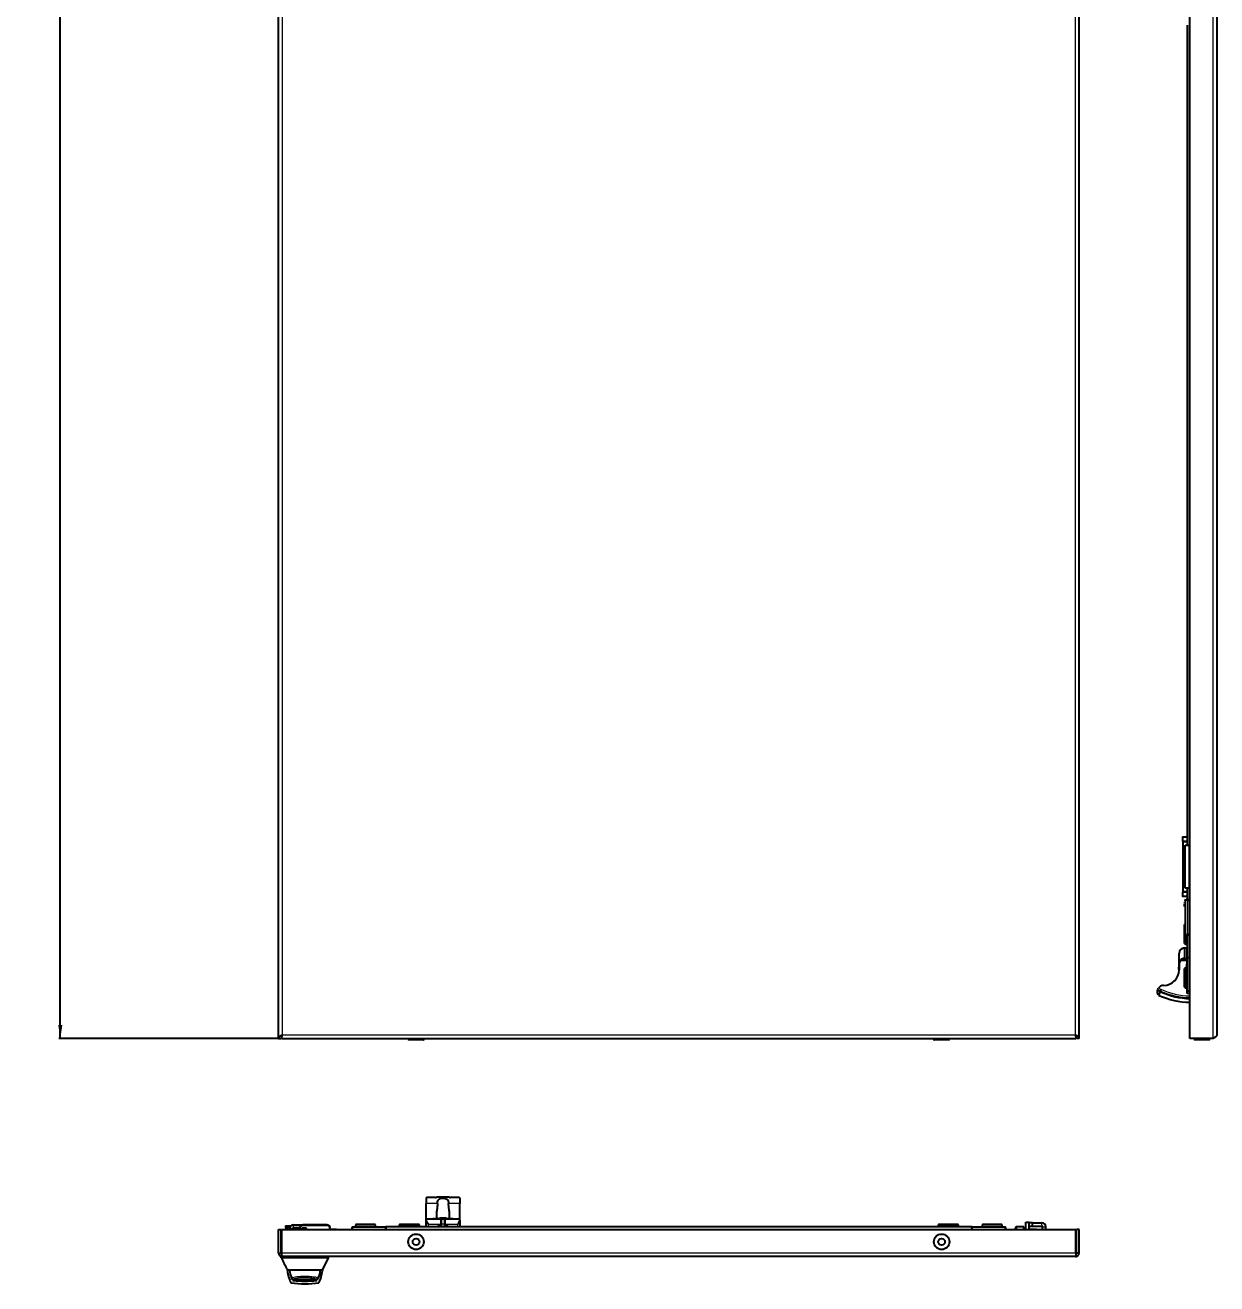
# Model space of a CAD drawing. Header units: millimetres. Extents: x -367 to 1520, y -1456 to 1043.
# Drawn here: x -367 to 517, y -1456 to -522 of the extents above; entities that cross this region are included whole.
import ezdxf

# ---------------------------------------------------------------- set-up
doc = ezdxf.new("R2010")
doc.units = ezdxf.units.MM
doc.layers.add('FORMAT', color=7, linetype='Continuous')
doc.styles.add('SLDTEXTSTYLE0', font='TXT', dxfattribs={"width": 0.75})
doc.dimstyles.new('SLDDIMSTYLE0', dxfattribs={"dimtxt": 20, "dimasz": 10, "dimexe": 0, "dimexo": 0.0625, "dimgap": 5, "dimtad": 2, "dimdec": 1, "dimrnd": 1e-09, "dimzin": 12, "dimdsep": 46, "dimtxsty": 'SLDTEXTSTYLE0', "dimsah": 1, "dimcen": 0.09, "dimadec": 0, "dimazin": 3, "dimtfac": 1, "dimtofl": 0, "dimtmove": 0, "dimatfit": 3, "dimfxl": 0, "dimfrac": 2, "dimtolj": 1, "dimtzin": 12, "dimarcsym": 0})

# ---------------------------------------------------------------- blocks, each defined once
blk = doc.blocks.new('_D_1')
at = {"layer": 'FORMAT'}
for p, q in [((-178.99, 880.88), (-341.98, 880.88)), ((-340.98, -1274.12), (-340.98, 880.88)), ((-178.99, -1274.12), (-341.98, -1274.12))]:
    blk.add_line(p, q, dxfattribs=at)
for points in [[(-340.98, 880.88), (-342.52, 870.88), (-339.44, 870.88)], [(-340.98, -1274.12), (-339.44, -1264.12), (-342.52, -1264.12)]]:
    blk.add_solid(points, dxfattribs=at)
at = {"layer": 'FORMAT', "insert": (-366.76, -187.04), "char_height": 20, "attachment_point": 1, "rotation": 90, "style": 'SLDTEXTSTYLE0'}
blk.add_mtext('2155', dxfattribs=at)

msp = doc.modelspace()

# ---------------------------------------------------------------- linework, layer by layer
at = {"color": 7, "linetype": 'Continuous', "lineweight": 25}
for p, q in [((-178.98, -1274.12), (-178.98, 880.88)), ((415.02, -1274.12), (415.02, 880.88)), ((497.27, -1274.12), (497.27, 880.88)), ((517.27, -274.12), (517.27, -1271.52)), ((495.27, -522.12), (495.27, -1130.62)), ((491.72, -1125.12), (491.72, -1127.12)), ((495.27, -1124.62), (492.22, -1124.62)), ((492.22, -1127.62), (495.27, -1127.62)), ((492.22, -1127.62), (492.22, -1127.92)), ((492.22, -1165.32), (492.22, -1127.92)), ((492.22, -1127.92), (495.22, -1127.92)), ((494.72, -1127.62), (494.72, -1127.92)), ((495.22, -1127.92), (495.27, -1127.92)), ((493.77, -1162.62), (493.77, -1130.62)), ((493.77, -1130.62), (496.77, -1130.62)), ((497.27, -1130.62), (496.77, -1130.62)), ((491.72, -1166.12), (491.72, -1168.12)), ((495.22, -1165.32), (492.22, -1165.32)), ((492.22, -1165.32), (492.22, -1165.62)), ((495.27, -1165.62), (492.22, -1165.62)), ((496.77, -1162.62), (493.77, -1162.62)), ((494.72, -1165.32), (494.72, -1165.62)), ((495.27, -1165.32), (495.22, -1165.32)), ((495.27, -1162.62), (495.27, -1171.12)), ((496.77, -1162.62), (497.27, -1162.62)), ((492.22, -1168.62), (495.27, -1168.62)), ((493.67, -1171.62), (493.67, -1196.62)), ((497.27, -1171.12), (495.67, -1171.12)), ((493.77, -1189.12), (493.27, -1189.62)), ((493.27, -1196.62), (493.27, -1189.62)), ((493.27, -1203.62), (493.27, -1196.62)), ((493.27, -1203.62), (493.77, -1204.12)), ((493.77, -1196.62), (493.77, -1204.12)), ((493.77, -1204.12), (495.27, -1204.12)), ((495.27, -1197.12), (495.27, -1214.12)), ((495.67, -1197.12), (497.16, -1197.12)), ((489.27, -1216.91), (489.27, -1210.97)), ((489.27, -1216.91), (489.27, -1210.97)), ((493.27, -1206.97), (493.3, -1206.97)), ((493.27, -1206.97), (493.27, -1206.97)), ((493.3, -1206.97), (494.26, -1206.97)), ((494.26, -1206.97), (495.27, -1206.97)), ((495.27, -1214.12), (495.57, -1214.12)), ((495.57, -1214.12), (496.22, -1214.12)), ((496.22, -1214.12), (497.27, -1214.12)), ((489.16, -1221.12), (489.17, -1221.12)), ((489.17, -1219.3), (489.27, -1219.3)), ((489.17, -1219.43), (489.27, -1219.43)), ((489.17, -1219.43), (489.17, -1220.99)), ((489.17, -1220.99), (489.27, -1220.99)), ((489.17, -1221.12), (489.27, -1221.12)), ((489.17, -1221.19), (489.27, -1221.19)), ((489.17, -1221.32), (489.27, -1221.32)), ((489.17, -1222.32), (489.17, -1221.32)), ((489.17, -1222.32), (489.27, -1222.32)), ((489.17, -1222.82), (489.17, -1222.32)), ((489.17, -1222.82), (489.27, -1222.82)), ((489.27, -1218.97), (489.27, -1216.91)), ((489.27, -1218.97), (489.27, -1223.22)), ((493.27, -1214.97), (495.27, -1214.97)), ((493.77, -1221.62), (493.27, -1222.12)), ((493.27, -1229.12), (493.27, -1222.12)), ((495.07, -1221.62), (493.77, -1221.62)), ((493.77, -1221.62), (493.77, -1229.12)), ((495.07, -1221.73), (495.07, -1218.77)), ((495.07, -1218.77), (495.27, -1218.77)), ((495.07, -1221.73), (495.27, -1221.73)), ((495.07, -1223.72), (495.07, -1221.73)), ((495.27, -1238.82), (495.27, -1214.42)), ((493.27, -1236.12), (493.27, -1229.12)), ((493.77, -1229.12), (493.77, -1236.62)), ((495.05, -1225.16), (495.27, -1225.16)), ((495.07, -1228.32), (495.05, -1228.32)), ((495.07, -1223.72), (495.27, -1223.72)), ((495.07, -1225.07), (495.07, -1223.72)), ((495.07, -1225.07), (495.27, -1225.07)), ((495.07, -1226.73), (495.07, -1225.33)), ((495.07, -1227.78), (495.07, -1226.73)), ((495.07, -1226.73), (495.27, -1226.73)), ((495.07, -1227.78), (495.27, -1227.78)), ((495.07, -1229.65), (495.07, -1227.78)), ((495.07, -1229.65), (495.27, -1229.65)), ((495.07, -1230.45), (495.07, -1229.65)), ((495.07, -1230.45), (495.27, -1230.45)), ((475.54, -1239.15), (473.38, -1238.26)), ((493.27, -1236.12), (493.77, -1236.62)), ((493.77, -1236.62), (495.27, -1236.62)), ((495.07, -1234.26), (495.27, -1234.26)), ((495.27, -1240.77), (495.27, -1238.82)), ((497.27, -1240.77), (495.27, -1240.77)), ((497.27, -1239.12), (495.57, -1239.12)), ((-178.98, -1274.12), (-176.98, -1274.12)), ((-176.68, -1274.12), (-176.68, -1272.12)), ((-176.68, -1274.12), (412.72, -1274.12)), ((-82.73, -1274.12), (-82.73, -1274.87)), ((-73.97, -1275.12), (-82.48, -1275.12)), ((-71.48, -1275.12), (-73.97, -1275.12)), ((-71.23, -1274.87), (-71.23, -1274.12)), ((307.27, -1274.12), (307.27, -1274.87)), ((318.52, -1275.12), (307.52, -1275.12)), ((318.77, -1274.87), (318.77, -1274.12)), ((412.72, -1272.12), (412.72, -1274.12)), ((415.02, -1274.12), (413.02, -1274.12)), ((514.67, -1274.12), (497.27, -1274.12)), ((500.52, -1274.12), (500.52, -1274.87)), ((511.77, -1275.12), (500.77, -1275.12)), ((512.02, -1274.87), (512.02, -1274.12)), ((-69.48, -1392.67), (-69.48, -1396.5)), ((-69.48, -1408), (-69.48, -1396.5)), ((-62.46, -1392.11), (-67.98, -1392.11)), ((-61.57, -1392.06), (-62.09, -1392.06)), ((-52.38, -1392), (-61.57, -1392)), ((-51.86, -1392.06), (-52.38, -1392.05)), ((-45.98, -1392.11), (-51.49, -1392.11)), ((-44.48, -1392.67), (-44.48, -1396.5)), ((-44.48, -1408), (-44.48, -1396.5)), ((-69.48, -1408.88), (-69.48, -1408)), ((-69.48, -1408), (-55.98, -1408)), ((-69.48, -1414), (-69.48, -1408.88)), ((-64.6, -1407.9), (-64.6, -1408)), ((-64.45, -1407.9), (-64.45, -1408)), ((-64.34, -1407.9), (-64.34, -1408)), ((-63.53, -1407.9), (-64.34, -1407.9)), ((-63.53, -1407.9), (-63.53, -1408)), ((-63.37, -1407.9), (-63.37, -1408)), ((-63.26, -1407.9), (-63.26, -1408)), ((-62.92, -1407.9), (-62.92, -1408)), ((-62.74, -1407.9), (-62.74, -1408)), ((-62.2, -1407.9), (-62.2, -1408)), ((-61.83, -1403.79), (-61.83, -1406.37)), ((-61.72, -1407.9), (-61.72, -1408)), ((-61.55, -1407.9), (-61.55, -1408)), ((-61.1, -1407.9), (-61.1, -1408)), ((-60.96, -1407.9), (-60.96, -1408)), ((-60.84, -1407.9), (-60.84, -1408)), ((-60.52, -1407.9), (-60.52, -1408)), ((-59.25, -1407.9), (-60.36, -1407.9)), ((-59.25, -1407.9), (-59.25, -1408)), ((-59.11, -1407.9), (-59.11, -1408)), ((-58.92, -1407.9), (-58.92, -1408)), ((-58.91, -1407.9), (-58.91, -1408)), ((-58.31, -1407.9), (-58.91, -1407.9)), ((-58.31, -1407.9), (-58.31, -1408)), ((-58.05, -1407.68), (-58.07, -1407.45)), ((-58, -1407.68), (-58.03, -1407.38)), ((-58.02, -1407.53), (-58.01, -1407.45)), ((-57.42, -1407.9), (-57.99, -1407.9)), ((-57.98, -1408), (-55.98, -1408)), ((-57.98, -1412), (-57.98, -1408)), ((-57.42, -1407.9), (-57.42, -1408)), ((-57.41, -1407.9), (-57.41, -1408)), ((-57.4, -1407.9), (-57.23, -1407.9)), ((-57.23, -1407.9), (-57.23, -1408)), ((-57.23, -1407.9), (-57.23, -1407.9)), ((-57.21, -1407.9), (-57.21, -1408)), ((-57.2, -1407.41), (-57.2, -1407.38)), ((-57.05, -1407.9), (-57.05, -1408)), ((-56.26, -1407.9), (-57.05, -1407.9)), ((-56.26, -1407.9), (-56.26, -1408)), ((-56.11, -1407.9), (-56.11, -1408)), ((-56, -1407.94), (-55.71, -1407.93)), ((-55.99, -1407.9), (-55.99, -1408)), ((-55.98, -1408), (-55.98, -1412)), ((-55.92, -1407.45), (-55.92, -1407.38)), ((-55.56, -1407.57), (-55.55, -1407.45)), ((-55.56, -1407.9), (-55.56, -1408)), ((-55.48, -1408), (-44.48, -1408)), ((-55.44, -1407.9), (-55.44, -1408)), ((-55.07, -1407.9), (-55.07, -1408)), ((-54.82, -1407.9), (-54.82, -1408)), ((-54.7, -1407.9), (-54.7, -1408)), ((-54.55, -1407.9), (-54.55, -1408)), ((-54.43, -1407.9), (-54.43, -1408)), ((-54, -1407.9), (-54, -1408)), ((-53.98, -1407.9), (-54, -1407.9)), ((-53.97, -1407.9), (-53.97, -1408)), ((-53.94, -1407.9), (-53.94, -1408)), ((-53.77, -1407.9), (-53.77, -1408)), ((-53.42, -1407.9), (-53.42, -1408)), ((-52.93, -1407.9), (-52.93, -1408)), ((-52.73, -1407.9), (-52.73, -1408)), ((-52.39, -1407.9), (-52.39, -1408)), ((-52.24, -1407.9), (-52.24, -1408)), ((-51.17, -1407.9), (-52.24, -1407.9)), ((-52.13, -1406.37), (-52.13, -1403.79)), ((-51.17, -1407.9), (-51.17, -1408)), ((-50.86, -1407.9), (-50.86, -1408)), ((-50.7, -1407.9), (-50.7, -1408)), ((-50.32, -1407.9), (-50.32, -1408)), ((-49.57, -1407.9), (-50.32, -1407.9)), ((-49.57, -1407.9), (-49.57, -1408)), ((-44.48, -1408.88), (-44.48, -1408)), ((-44.48, -1408.88), (-44.48, -1414)), ((375.47, -1410.95), (375.47, -1410.45)), ((375.47, -1410.45), (377.97, -1410.45)), ((377.97, -1410.45), (377.97, -1410.95)), ((-178.98, -1416), (-176.98, -1416)), ((-178.98, -1433.4), (-178.98, -1416)), ((-176.98, -1433.4), (-176.98, -1416)), ((-176.68, -1433.4), (-176.68, -1416)), ((-176.68, -1416), (412.72, -1416)), ((-173.98, -1413.1), (-173.98, -1414)), ((-173.98, -1413.1), (-171.98, -1413.1)), ((-171.98, -1414.4), (-173.58, -1414.4)), ((-173.38, -1416), (-173.48, -1414.4)), ((-171.98, -1413.1), (-169.78, -1413.1)), ((-170.77, -1414.4), (-171.98, -1414.4)), ((-170.98, -1416), (-170.98, -1415.5)), ((-168.98, -1416), (-168.98, -1415.5)), ((-167.98, -1412.5), (-161.48, -1412.5)), ((-167.98, -1414.5), (-162.98, -1414.5)), ((-162.98, -1414.4), (-162.98, -1416)), ((-158.38, -1414.95), (-161.58, -1414.95)), ((-161.58, -1414.95), (-161.58, -1416)), ((-161.58, -1415.7), (-158.38, -1415.7)), ((-142.98, -1412.4), (-160.98, -1412.4)), ((-158.38, -1416), (-158.38, -1414.95)), ((-140.98, -1416), (-140.98, -1414.4)), ((-136.58, -1415.8), (-140.98, -1415.8)), ((-124.48, -1416), (-124.48, -1414.3)), ((-124.18, -1414), (-99.78, -1414)), ((-121.48, -1412), (-121.98, -1412.5)), ((-121.98, -1412.5), (-121.98, -1414)), ((-106.98, -1412.5), (-121.98, -1412.5)), ((-121.48, -1412), (-107.48, -1412)), ((-119.62, -1413.8), (-119.62, -1414)), ((-115.81, -1413.8), (-115.81, -1414)), ((-115.81, -1413.8), (-115.01, -1413.8)), ((-115.01, -1413.8), (-115.01, -1414)), ((-115.01, -1413.8), (-113.13, -1413.8)), ((-113.68, -1413.8), (-113.68, -1413.78)), ((-113.13, -1413.8), (-113.13, -1414)), ((-113.13, -1413.8), (-112.09, -1413.8)), ((-112.09, -1413.8), (-112.09, -1414)), ((-112.09, -1413.8), (-110.68, -1413.8)), ((-110.52, -1413.78), (-110.52, -1414)), ((-110.43, -1413.8), (-110.43, -1414)), ((-110.43, -1413.8), (-109.07, -1413.8)), ((-109.07, -1413.8), (-109.07, -1414)), ((-109.07, -1413.8), (-107.08, -1413.8)), ((-106.98, -1412.5), (-107.48, -1412)), ((-107.08, -1413.8), (-107.08, -1414)), ((-107.08, -1413.8), (-104.12, -1413.8)), ((-106.98, -1413.8), (-106.98, -1412.5)), ((-104.12, -1413.8), (-104.12, -1414)), ((335.52, -1414), (-99.48, -1414)), ((-99.48, -1414), (-99.48, -1414.3)), ((-99.48, -1414.3), (-99.48, -1414.95)), ((-99.48, -1414.95), (-99.48, -1416)), ((-88.98, -1412), (-89.48, -1412.5)), ((-89.48, -1412.5), (-89.48, -1414)), ((-74.48, -1412.5), (-89.48, -1412.5)), ((-88.98, -1412), (-74.98, -1412)), ((-74.48, -1412.5), (-74.98, -1412)), ((-74.48, -1414), (-74.48, -1412.5)), ((-57.98, -1412), (-57.98, -1412.03)), ((-55.98, -1412.03), (-55.98, -1412)), ((311.02, -1412), (310.52, -1412.5)), ((310.52, -1412.5), (310.52, -1414)), ((325.52, -1412.5), (310.52, -1412.5)), ((311.02, -1412), (325.02, -1412)), ((325.52, -1412.5), (325.02, -1412)), ((325.52, -1414), (325.52, -1412.5)), ((335.52, -1414), (335.52, -1414.3)), ((335.52, -1414.95), (335.52, -1414.3)), ((335.52, -1414.95), (335.52, -1416)), ((335.82, -1414), (360.22, -1414)), ((340.17, -1413.8), (340.17, -1414)), ((340.17, -1413.8), (340.53, -1413.8)), ((340.53, -1413.8), (340.53, -1414)), ((340.53, -1413.8), (340.77, -1413.8)), ((340.77, -1413.8), (340.77, -1414)), ((340.77, -1413.8), (340.88, -1413.8)), ((340.88, -1413.8), (340.88, -1414)), ((341.91, -1413.8), (341.91, -1414)), ((341.91, -1413.8), (342.56, -1413.8)), ((342.59, -1413.8), (342.59, -1414)), ((342.59, -1413.8), (342.92, -1413.8)), ((342.92, -1413.8), (342.92, -1414)), ((343.52, -1412), (343.02, -1412.5)), ((343.02, -1412.5), (343.02, -1413.8)), ((358.02, -1412.5), (343.02, -1412.5)), ((343.52, -1412), (357.52, -1412)), ((346.24, -1414), (346.24, -1413.78)), ((346.37, -1413.8), (347.15, -1413.8)), ((347.15, -1413.8), (347.15, -1414)), ((347.15, -1413.8), (347.95, -1413.8)), ((347.95, -1413.8), (347.95, -1414)), ((347.95, -1413.8), (348.44, -1413.8)), ((348.44, -1413.8), (348.44, -1414)), ((348.44, -1413.8), (349.83, -1413.8)), ((349.46, -1413.78), (349.46, -1413.8)), ((349.83, -1413.8), (349.83, -1414)), ((349.83, -1413.8), (350.87, -1413.8)), ((350.87, -1413.8), (350.87, -1414)), ((351.92, -1413.8), (351.92, -1414)), ((351.92, -1413.8), (353.89, -1413.8)), ((353.89, -1413.8), (353.89, -1414)), ((353.89, -1413.8), (355.88, -1413.8)), ((355.88, -1413.8), (355.88, -1414)), ((358.02, -1412.5), (357.52, -1412)), ((358.02, -1414), (358.02, -1412.5)), ((360.52, -1414.3), (360.52, -1416)), ((367.97, -1416), (367.97, -1414.55)), ((373.97, -1413.95), (368.57, -1413.95)), ((373.97, -1416), (373.97, -1413.95)), ((375.47, -1415.95), (374.22, -1415.95)), ((375.47, -1416), (375.47, -1410.95)), ((377.97, -1416), (377.97, -1410.95)), ((378.47, -1410.95), (377.97, -1410.99)), ((383.42, -1415.95), (377.97, -1415.95)), ((380.47, -1410.95), (378.47, -1410.95)), ((378.47, -1413.45), (380.47, -1413.45)), ((380.47, -1410.95), (387.47, -1410.95)), ((380.47, -1413.45), (380.47, -1410.95)), ((380.47, -1413.45), (387.47, -1413.45)), ((383.47, -1416), (383.42, -1415.95)), ((383.42, -1416), (383.42, -1415.95)), ((387.97, -1416), (387.97, -1413.95)), ((390.47, -1416), (390.47, -1413.95)), ((412.72, -1433.4), (412.72, -1416)), ((415.02, -1416), (413.02, -1416)), ((413.02, -1433.4), (413.02, -1416)), ((415.02, -1433.4), (415.02, -1416)), ((-178.98, -1433.4), (-176.98, -1433.4)), ((-176.98, -1437), (-176.98, -1436)), ((-176.38, -1436), (-176.98, -1436)), ((412.42, -1436), (-176.38, -1436)), ((-147.48, -1437), (-171.48, -1437)), ((-146.48, -1446), (-141.95, -1436.95)), ((-141.98, -1437), (-141.98, -1436)), ((415.02, -1433.4), (413.02, -1433.4)), ((-170.07, -1446), (-172.48, -1446)), ((-172.44, -1446), (-172.44, -1446.21)), ((-148.88, -1446), (-170.07, -1446)), ((-146.48, -1446), (-148.88, -1446)), ((-146.51, -1446.21), (-146.51, -1446)), ((-165.31, -1452.98), (-165.16, -1452.99)), ((-165.31, -1452.99), (-153.71, -1452.99))]:
    msp.add_line(p, q, dxfattribs=at)
at = {"color": 8, "linetype": 'Continuous', "lineweight": 18}
for p, q in [((412.42, -1271.52), (412.42, 878.28)), ((514.67, -1274.12), (514.67, 880.88)), ((-176.38, -274.11), (-176.38, -1271.52)), ((495.22, -1127.92), (495.22, -1127.62)), ((495.22, -1130.62), (495.22, -1127.92)), ((496.77, -1162.62), (496.77, -1130.62)), ((495.22, -1165.32), (495.22, -1162.62)), ((495.22, -1165.62), (495.22, -1165.32)), ((495.67, -1171.62), (497.27, -1171.62)), ((495.67, -1196.62), (495.67, -1171.62)), ((497.27, -1196.62), (495.67, -1196.62)), ((489.27, -1210.97), (489.27, -1210.97)), ((493.3, -1214.47), (493.3, -1206.97)), ((494.26, -1206.97), (494.26, -1214.47)), ((495.57, -1214.12), (495.57, -1214.42)), ((495.27, -1216.47), (490.15, -1216.47)), ((493.27, -1214.97), (493.27, -1214.47)), ((493.27, -1214.47), (493.3, -1214.47)), ((493.3, -1214.97), (493.3, -1214.47)), ((493.3, -1214.47), (494.26, -1214.47)), ((494.26, -1214.47), (495.27, -1214.47)), ((495.27, -1214.42), (495.57, -1214.42)), ((495.57, -1214.42), (495.57, -1238.82)), ((497.27, -1214.42), (495.57, -1214.42)), ((473.94, -1236.86), (476.14, -1237.77)), ((495.07, -1233.02), (495.27, -1233.02)), ((495.27, -1238.82), (495.57, -1238.82)), ((495.57, -1238.82), (495.57, -1239.12)), ((495.57, -1238.82), (497.27, -1238.82)), ((-176.38, -1271.52), (412.42, -1271.52)), ((-82.73, -1274.87), (-73.83, -1274.87)), ((-73.83, -1274.87), (-71.23, -1274.87)), ((307.27, -1274.87), (318.77, -1274.87)), ((500.52, -1274.87), (512.02, -1274.87)), ((-61.07, -1396.5), (-69.48, -1396.5)), ((-44.48, -1396.5), (-52.88, -1396.5)), ((-60.36, -1407.9), (-60.36, -1408)), ((-58.48, -1412), (-58.48, -1408)), ((-55.48, -1408), (-55.48, -1412)), ((-173.98, -1414), (-171.98, -1414)), ((-172.47, -1414.4), (-172.38, -1416)), ((-171.98, -1413.1), (-171.98, -1414)), ((-171.98, -1414.4), (-171.98, -1414)), ((-171.98, -1414), (-170.57, -1414)), ((-168.98, -1415.5), (-170.98, -1415.5)), ((-167.98, -1414.5), (-167.98, -1412.5)), ((-162.48, -1416), (-162.48, -1414.4)), ((-158.38, -1415.15), (-161.58, -1415.15)), ((-160.98, -1412.9), (-142.98, -1412.9)), ((-141.48, -1414.4), (-141.48, -1416)), ((-136.58, -1416), (-136.58, -1415.8)), ((-124.18, -1414.3), (-124.48, -1414.3)), ((-124.18, -1414), (-124.18, -1414.3)), ((-124.18, -1414.3), (-124.18, -1416)), ((-99.78, -1414.3), (-124.18, -1414.3)), ((-118.38, -1413.8), (-118.38, -1414)), ((-99.78, -1414), (-99.78, -1414.3)), ((-99.78, -1416), (-99.78, -1414.3)), ((-99.48, -1414.3), (-99.78, -1414.3)), ((-67.98, -1412), (-58.48, -1412)), ((-67.98, -1412), (-67.98, -1414)), ((-58.84, -1412.51), (-58.7, -1412.99)), ((-58.48, -1412), (-57.98, -1412)), ((-58.48, -1412.03), (-58.48, -1412)), ((-58.48, -1412.03), (-57.98, -1412.03)), ((-55.98, -1412), (-57.98, -1412)), ((-55.98, -1412), (-55.48, -1412)), ((-55.98, -1412.03), (-55.48, -1412.03)), ((-55.48, -1412), (-55.48, -1412.03)), ((-55.48, -1412), (-45.98, -1412)), ((-55.25, -1412.99), (-55.11, -1412.51)), ((-45.98, -1414), (-45.98, -1412)), ((335.82, -1414.3), (335.52, -1414.3)), ((335.82, -1414.3), (335.82, -1414)), ((335.82, -1414.3), (335.82, -1416)), ((360.22, -1414.3), (335.82, -1414.3)), ((344.65, -1413.8), (344.65, -1414)), ((360.22, -1414), (360.22, -1414.3)), ((360.22, -1416), (360.22, -1414.3)), ((360.52, -1414.3), (360.22, -1414.3)), ((368.57, -1413.95), (368.57, -1416)), ((374.22, -1415.95), (374.22, -1416)), ((377.97, -1410.95), (375.47, -1410.95)), ((387.47, -1413.45), (387.47, -1410.95)), ((387.97, -1413.95), (390.47, -1413.95)), ((412.72, -1433.4), (-176.68, -1433.4)), ((-171.48, -1437), (-171.48, -1436)), ((-147.48, -1437), (-147.48, -1436))]:
    msp.add_line(p, q, dxfattribs=at)
at = {"color": 7, "linetype": 'Continuous', "lineweight": 25, "flags": 128}
for points in [[(413.02, -1422.5), (412.89, -1422.25), (412.72, -1421.98)], [(412.72, -1431.02), (412.89, -1430.75), (413.02, -1430.5)], [(-168.59, -1453.43), (-168.95, -1452.54), (-169.06, -1452.26)], [(-149.78, -1451.95), (-150, -1452.54), (-150.36, -1453.43)]]:
    msp.add_lwpolyline(points, dxfattribs=at)
at = {"color": 8, "linetype": 'Continuous', "lineweight": 18, "flags": 128}
for points in [[(412.72, -1422.58), (413.02, -1423.17), (413.02, -1423.19)], [(413.02, -1429.82), (413.02, -1429.84), (412.72, -1430.43)]]:
    msp.add_lwpolyline(points, dxfattribs=at)
at = {"color": 7, "linetype": 'Continuous', "lineweight": 25}
for centre, radius in [((-76.98, -1425), 5.75), ((313.02, -1425), 5.75), ((-76.98, -1425), 2.5), ((313.02, -1425), 2.5)]:
    msp.add_circle(centre, radius, dxfattribs=at)
at = {"color": 8, "linetype": 'Continuous', "lineweight": 18}
for centre in [(-76.98, -1425), (313.02, -1425)]:
    msp.add_circle(centre, 5.5, dxfattribs=at)
at = {"color": 7, "linetype": 'Continuous', "lineweight": 25}
for centre, radius, start, end in [((492.22, -1125.12), 0.5, 90, 180), ((492.22, -1127.12), 0.5, 180, 270), ((492.22, -1166.12), 0.5, 90, 180), ((492.22, -1168.12), 0.5, 180, 270), ((493.27, -1210.97), 4, 90, 180), ((493.27, -1210.97), 4, 90, 180), ((495.57, -1214.42), 0.3, 90, 180), ((477.77, -1223.22), 11.5, 270, 0), ((493.27, -1218.97), 4, 141.31781, 180), ((477.77, -1239.22), 4.5, 90, 148.43185), ((498.27, -1189.07), 58.2, 245.70354, 269.01549), ((498.27, -1189.07), 55, 245.58594, 268.9582), ((495.57, -1238.82), 0.3, 180, 270), ((-82.48, -1274.87), 0.25, 180, 270), ((-71.48, -1274.87), 0.25, 270, 0), ((307.52, -1274.87), 0.25, 180, 270), ((318.52, -1274.87), 0.25, 270, 0), ((500.77, -1274.87), 0.25, 180, 270), ((511.77, -1274.87), 0.25, 270, 0), ((-56.98, -1415.3), 8, 98.41771, 108.44436), ((-56.95, -1411.64), 4.34, 104.99458, 114.66368), ((-58.29, -1413.21), 5.54, 85.14071, 94.85929), ((-57.94, -1407.47), 0.133, 135.20997, 169.83797), ((-56.92, -1415.4), 8.03, 91.99978, 97.83609), ((-56.57, -1409.05), 1.85, 119.67191, 132.73716), ((-56.5, -1413.87), 6.5, 92.24647, 98.7173), ((-57.45, -1413.82), 6.45, 85.77538, 87.76397), ((-57.03, -1415.4), 8.03, 82.16391, 88.00022), ((-57.13, -1411.72), 4.43, 65.15746, 74.45727), ((-56.04, -1409.01), 1.64, 72.5824, 85.536), ((-56.98, -1415.3), 8, 70.1778, 81.58229), ((-56.96, -1414.34), 7.03, 70.80686, 78.43412), ((-54.96, -1410.03), 2.36, 82.549, 97.451), ((-173.58, -1414), 0.4, 180, 270), ((-167.98, -1415.5), 3, 90, 180), ((-167.98, -1415.5), 1, 90, 180), ((-136.58, -1416.4), 0.6, 41.81031, 90), ((-124.18, -1414.3), 0.3, 90, 180), ((-99.78, -1414.3), 0.3, 0, 90), ((-56.98, -1419), 6.25, 106.01339, 126.8699), ((-58.98, -1412.03), 1, 286.01339, 0), ((-54.98, -1412.03), 1, 180, 253.98661), ((-56.98, -1419), 6.25, 53.1301, 73.98661), ((335.82, -1414.3), 0.3, 90, 180), ((360.22, -1414.3), 0.3, 0, 90), ((368.57, -1414.55), 0.6, 90, 180), ((374.22, -1415.7), 0.25, 180, 270), ((378.47, -1413.95), 0.5, 90, 180), ((387.47, -1413.95), 3, 0, 90), ((387.47, -1413.95), 0.5, 0, 90), ((405.52, -1426.5), 7.5, 343.7398, 16.2602), ((-180.41, -1446.21), 7.98, 358.26695, 359.99994), ((-145.59, -1443.65), 27, 185.96099, 206.16954), ((-159.48, -1446), 11.4, 180, 210.87421), ((-159.48, -1446), 11.4, 329.05608, 0), ((-173.36, -1443.65), 27, 333.83046, 354.03918), ((-138.54, -1446.21), 7.98, 180, 181.7325), ((-159.48, -1374.21), 82, 262.75342, 277.24658), ((-168.13, -1453.24), 0.5, 203.04365, 263.74905), ((-159.48, -1374.21), 80, 263.74905, 276.25095), ((-150.82, -1453.24), 0.5, 276.25095, 336.95635)]:
    msp.add_arc(centre, radius, start, end, dxfattribs=at)
at = {"color": 8, "linetype": 'Continuous', "lineweight": 18}
for centre, radius, start, end in [((493.27, -1218.97), 4.5, 90, 152.71955), ((493.77, -1214.48), 0.491, 271.15589, 1.11103), ((498.27, -1189.07), 55.65, 245.60841, 268.97035), ((498.27, -1189.07), 53.5, 245.55903, 268.92899), ((-56.98, -1419), 6.75, 106.01339, 132.20545), ((-58.98, -1412.03), 0.5, 286.01339, 0), ((-54.98, -1412.03), 0.5, 180, 253.98661), ((-56.98, -1419), 6.75, 47.79455, 73.98661)]:
    msp.add_arc(centre, radius, start, end, dxfattribs=at)
at = {"color": 7, "linetype": 'Continuous', "lineweight": 25}
for points, knots in [([(493.37, -1173.62), (493.37, -1173.56), (493.37, -1173.48), (493.37, -1173.39), (493.37, -1173.3), (493.37, -1173.17), (493.37, -1173.14), (493.37, -1173.12)], [0, 0, 0, 0, 0.124693, 0.187182, 0.249773, 0.500039, 1, 1, 1, 1]), ([(493.37, -1173.82), (493.37, -1173.82), (493.37, -1173.82), (493.37, -1173.81), (493.37, -1173.8), (493.37, -1173.77), (493.37, -1173.73), (493.37, -1173.69), (493.37, -1173.65), (493.37, -1173.63), (493.37, -1173.62)], [0, 0, 0, 0, 0.128825, 0.180169, 0.243397, 0.36986, 0.499864, 0.749649, 0.843476, 1, 1, 1, 1]), ([(493.37, -1175.33), (493.37, -1175.26), (493.37, -1175.1), (493.37, -1174.88), (493.37, -1174.7), (493.37, -1174.54), (493.37, -1174.43), (493.37, -1174.42), (493.37, -1174.41)], [0, 0, 0, 0, 0.1250486, 0.2498861, 0.3708558, 0.4998199, 0.7496086, 1, 1, 1, 1]), ([(493.37, -1176.18), (493.37, -1176.17), (493.37, -1176.16), (493.37, -1176.07), (493.37, -1175.98), (493.37, -1175.85), (493.37, -1175.64), (493.37, -1175.46), (493.37, -1175.33)], [0, 0, 0, 0, 0.25007, 0.379181, 0.500499, 0.62417, 0.750842, 1, 1, 1, 1]), ([(493.37, -1192.06), (493.37, -1192.07), (493.37, -1192.08), (493.37, -1192.16), (493.37, -1192.26), (493.37, -1192.39), (493.37, -1192.6), (493.37, -1192.78), (493.37, -1192.9)], [0, 0, 0, 0, 0.25007, 0.379559, 0.500499, 0.624556, 0.750843, 1, 1, 1, 1]), ([(493.37, -1192.9), (493.37, -1192.94), (493.37, -1193.02), (493.37, -1193.18), (493.37, -1193.36), (493.37, -1193.54), (493.37, -1193.7), (493.37, -1193.81), (493.37, -1193.82), (493.37, -1193.82)], [0, 0, 0, 0, 0.062637, 0.125278, 0.250072, 0.374841, 0.499994, 0.749696, 1, 1, 1, 1]), ([(493.37, -1194.41), (493.37, -1194.41), (493.37, -1194.42), (493.37, -1194.43), (493.37, -1194.44), (493.37, -1194.46), (493.37, -1194.52), (493.37, -1194.58), (493.37, -1194.62)], [0, 0, 0, 0, 0.13107, 0.182437, 0.243796, 0.371388, 0.500442, 1, 1, 1, 1]), ([(493.37, -1194.62), (493.37, -1194.65), (493.37, -1194.7), (493.37, -1194.78), (493.37, -1194.85), (493.37, -1194.94), (493.37, -1195.07), (493.37, -1195.1), (493.37, -1195.12)], [0, 0, 0, 0, 0.062686, 0.125173, 0.187628, 0.250185, 0.500314, 1, 1, 1, 1]), ([(489.17, -1219.3), (489.17, -1219.3), (489.17, -1219.3), (489.17, -1219.33), (489.17, -1219.38), (489.17, -1219.42), (489.17, -1219.43)], [0, 0, 0, 0, 0.280836, 0.55925, 0.779182, 1, 1, 1, 1]), ([(489.17, -1220.99), (489.17, -1221.01), (489.17, -1221.04), (489.17, -1221.09), (489.17, -1221.12), (489.17, -1221.12), (489.17, -1221.12)], [0, 0, 0, 0, 0.280953, 0.559391, 0.779073, 1, 1, 1, 1]), ([(489.17, -1221.05), (489.17, -1221.08), (489.17, -1221.12), (489.17, -1221.19), (489.17, -1221.19), (489.17, -1221.19)], [0, 0, 0, 0, 0.280801, 0.559621, 1, 1, 1, 1]), ([(489.27, -1218.9), (489.27, -1218.9), (489.27, -1218.9), (489.27, -1218.89), (489.27, -1218.87), (489.27, -1218.79), (489.27, -1218.46), (489.27, -1217.83), (489.27, -1217.23), (489.27, -1216.91)], [0, 0, 0, 0, 0.00167, 0.003889, 0.009531, 0.034361, 0.132751, 0.526214, 1, 1, 1, 1]), ([(490.15, -1216.47), (490.32, -1216.28), (490.75, -1215.81), (491.69, -1215.23), (492.58, -1214.99), (493.16, -1214.97), (493.27, -1214.97), (493.27, -1214.97)], [0, 0, 0, 0, 0.19414, 0.485275, 0.898779, 0.996769, 1, 1, 1, 1]), ([(495.07, -1233.02), (495.07, -1232.65), (495.07, -1231.95), (495.07, -1231.1), (495.07, -1230.65), (495.07, -1230.62)], [0, 0, 0, 0, 0.522437, 0.975649, 1, 1, 1, 1]), ([(474.32, -1242.1), (474.29, -1242.08), (474.21, -1241.98), (473.75, -1241.34), (473.23, -1240.15), (473.3, -1238.98), (473.33, -1238.49)], [0, 0, 0, 0, 0.101651, 0.345128, 0.729048, 1, 1, 1, 1]), ([(473.38, -1238.26), (473.37, -1238.31), (473.35, -1238.38), (473.33, -1238.47), (473.33, -1238.49)], [0, 0, 0, 0, 0.789403, 1, 1, 1, 1]), ([(475.29, -1239.75), (475.29, -1239.75), (475.29, -1239.74), (475.29, -1239.73), (475.27, -1239.7), (475.16, -1239.6), (474.66, -1239.28), (474.02, -1238.91), (473.48, -1238.58), (473.33, -1238.49)], [0, 0, 0, 0, 0.003748, 0.008698, 0.018275, 0.054741, 0.199177, 0.774578, 1, 1, 1, 1]), ([(473.38, -1238.26), (473.38, -1238.24), (473.39, -1238.21), (473.45, -1237.96), (473.57, -1237.6), (473.74, -1237.21), (473.88, -1236.96), (473.94, -1236.86)], [0, 0, 0, 0, 0.2129, 0.425707, 0.640613, 0.853382, 1, 1, 1, 1]), ([(474.32, -1242.1), (474.33, -1242.06), (474.37, -1241.97), (474.61, -1241.4), (474.94, -1240.61), (475.2, -1239.98), (475.29, -1239.75)], [0, 0, 0, 0, 0.237351, 0.529954, 0.830331, 1, 1, 1, 1]), ([(475.54, -1239.15), (475.55, -1239.14), (475.56, -1239.11), (475.66, -1238.87), (475.81, -1238.52), (475.98, -1238.14), (476.09, -1237.89), (476.13, -1237.79), (476.14, -1237.77)], [0, 0, 0, 0, 0.214635, 0.429269, 0.643917, 0.858595, 0.982146, 1, 1, 1, 1]), ([(495.07, -1234.26), (495.07, -1234.08), (495.07, -1233.74), (495.07, -1233.25), (495.07, -1233.02)], [0, 0, 0, 0, 0.5368, 1, 1, 1, 1]), ([(-176.38, -1271.52), (-176.72, -1271.74), (-177.06, -1271.95), (-177.69, -1272.39), (-177.97, -1272.6), (-178.46, -1273.04), (-178.65, -1273.25), (-178.91, -1273.69), (-178.98, -1273.9), (-178.98, -1274.12)], [0, 0, 0, 0, 0.25, 0.25, 0.5, 0.5, 0.75, 0.75, 1, 1, 1, 1]), ([(-176.38, -1271.52), (-176.53, -1271.95), (-176.69, -1272.39), (-176.91, -1273.25), (-176.98, -1273.69), (-176.98, -1274.12)], [0, 0, 0, 0, 0.5, 0.5, 1, 1, 1, 1]), ([(-176.68, -1272.12), (-176.63, -1272.12), (-176.58, -1272.05), (-176.48, -1271.83), (-176.43, -1271.68), (-176.38, -1271.52)], [0, 0, 0, 0, 0.5, 0.5, 1, 1, 1, 1]), ([(-176.68, -1274.12), (-176.65, -1274.12), (-176.63, -1274.05), (-176.58, -1273.79), (-176.55, -1273.6), (-176.5, -1273.12), (-176.48, -1272.83), (-176.43, -1272.2), (-176.4, -1271.86), (-176.38, -1271.52)], [0, 0, 0, 0, 0.25, 0.25, 0.5, 0.5, 0.75, 0.75, 1, 1, 1, 1]), ([(413.02, -1274.12), (413.02, -1273.69), (412.96, -1273.25), (412.74, -1272.39), (412.58, -1271.95), (412.42, -1271.52)], [0, 0, 0, 0, 0.5, 0.5, 1, 1, 1, 1]), ([(415.02, -1274.12), (415.02, -1273.9), (414.96, -1273.69), (414.7, -1273.25), (414.5, -1273.04), (414.02, -1272.6), (413.73, -1272.39), (413.1, -1271.95), (412.76, -1271.74), (412.42, -1271.52)], [0, 0, 0, 0, 0.25, 0.25, 0.5, 0.5, 0.75, 0.75, 1, 1, 1, 1]), ([(412.42, -1271.52), (412.47, -1271.68), (412.52, -1271.83), (412.62, -1272.05), (412.67, -1272.12), (412.72, -1272.12)], [0, 0, 0, 0, 0.5, 0.5, 1, 1, 1, 1]), ([(412.42, -1271.52), (412.45, -1271.86), (412.47, -1272.2), (412.52, -1272.83), (412.55, -1273.12), (412.6, -1273.6), (412.62, -1273.79), (412.67, -1274.05), (412.7, -1274.12), (412.72, -1274.12)], [0, 0, 0, 0, 0.25, 0.25, 0.5, 0.5, 0.75, 0.75, 1, 1, 1, 1]), ([(517.27, -1271.52), (517.27, -1271.74), (517.2, -1271.95), (516.94, -1272.39), (516.75, -1272.6), (516.27, -1273.04), (515.98, -1273.25), (515.35, -1273.69), (515.01, -1273.9), (514.67, -1274.12)], [0, 0, 0, 0, 0.25, 0.25, 0.5, 0.5, 0.75, 0.75, 1, 1, 1, 1]), ([(-67.98, -1392.11), (-68.14, -1392.11), (-68.48, -1392.12), (-68.93, -1392.18), (-69.27, -1392.3), (-69.45, -1392.47), (-69.47, -1392.61), (-69.48, -1392.67)], [0, 0, 0, 0, 0.2129, 0.425707, 0.640613, 0.853382, 1, 1, 1, 1]), ([(-62.46, -1392.11), (-62.36, -1392.1), (-62.23, -1392.08), (-62.11, -1392.06), (-62.09, -1392.06)], [0, 0, 0, 0, 0.789403, 1, 1, 1, 1]), ([(-61.07, -1396.5), (-61.12, -1397.5), (-61.23, -1399.64), (-61.75, -1402.08), (-61.81, -1403.39), (-61.83, -1403.79)], [0, 0, 0, 0, 0.378823, 0.812228, 1, 1, 1, 1]), ([(-61.07, -1396.5), (-61.05, -1396.09), (-61.01, -1395.26), (-60.64, -1394.16), (-59.99, -1393.36), (-59.07, -1392.87), (-57.92, -1392.62), (-56.59, -1392.58), (-55.24, -1392.75), (-54.12, -1393.22), (-53.39, -1394.02), (-53, -1395.05), (-52.89, -1395.91), (-52.88, -1396.4), (-52.88, -1396.5)], [0, 0, 0, 0, 0.088505, 0.177138, 0.262858, 0.344694, 0.430485, 0.525193, 0.625645, 0.723911, 0.812494, 0.894483, 0.978997, 1, 1, 1, 1]), ([(-52.13, -1403.79), (-52.21, -1402.88), (-52.38, -1401.02), (-52.85, -1398.42), (-52.88, -1396.89), (-52.88, -1396.5)], [0, 0, 0, 0, 0.417668, 0.852903, 1, 1, 1, 1]), ([(-51.86, -1392.06), (-51.84, -1392.06), (-51.73, -1392.08), (-51.6, -1392.09), (-51.49, -1392.11)], [0, 0, 0, 0, 0.1619735, 1, 1, 1, 1]), ([(-44.48, -1392.67), (-44.49, -1392.59), (-44.52, -1392.43), (-44.76, -1392.26), (-45.12, -1392.16), (-45.54, -1392.11), (-45.84, -1392.11), (-45.98, -1392.11)], [0, 0, 0, 0, 0.205683, 0.411346, 0.618649, 0.832339, 1, 1, 1, 1]), ([(-69.48, -1408.88), (-69.45, -1409.05), (-69.39, -1409.47), (-68.93, -1410.42), (-68.4, -1411.31), (-68.05, -1411.89), (-67.98, -1412), (-67.98, -1412)], [0, 0, 0, 0, 0.19414, 0.485275, 0.898779, 0.996769, 1, 1, 1, 1]), ([(-64.45, -1407.9), (-64.48, -1407.9), (-64.52, -1407.9), (-64.57, -1407.9), (-64.6, -1407.9), (-64.6, -1407.9), (-64.6, -1407.9)], [0, 0, 0, 0, 0.280836, 0.55925, 0.779182, 1, 1, 1, 1]), ([(-64.34, -1407.9), (-64.34, -1407.9), (-64.34, -1407.9), (-64.36, -1407.9), (-64.41, -1407.9), (-64.44, -1407.9), (-64.45, -1407.9)], [0, 0, 0, 0, 0.280888, 0.559482, 0.77927, 1, 1, 1, 1]), ([(-63.37, -1407.9), (-63.39, -1407.9), (-63.42, -1407.9), (-63.48, -1407.9), (-63.51, -1407.9), (-63.53, -1407.9)], [0, 0, 0, 0, 0.2806376, 0.5608768, 1, 1, 1, 1]), ([(-63.26, -1407.9), (-63.26, -1407.9), (-63.26, -1407.9), (-63.29, -1407.9), (-63.33, -1407.9), (-63.36, -1407.9), (-63.37, -1407.9)], [0, 0, 0, 0, 0.280941, 0.559114, 0.779089, 1, 1, 1, 1]), ([(-62.74, -1407.9), (-62.8, -1407.9), (-62.9, -1407.9), (-62.92, -1407.9), (-62.92, -1407.9)], [0, 0, 0, 0, 0.559312, 1, 1, 1, 1]), ([(-62.2, -1407.9), (-62.26, -1407.9), (-62.38, -1407.9), (-62.58, -1407.9), (-62.68, -1407.9), (-62.74, -1407.9)], [0, 0, 0, 0, 0.280496, 0.560765, 1, 1, 1, 1]), ([(-61.72, -1407.9), (-61.79, -1407.9), (-61.92, -1407.9), (-62.12, -1407.9), (-62.2, -1407.9)], [0, 0, 0, 0, 0.560137, 1, 1, 1, 1]), ([(-61.83, -1406.37), (-61.78, -1406.65), (-61.7, -1407.19), (-60.91, -1407.65), (-59.91, -1407.85), (-59.14, -1407.89), (-58.86, -1407.9)], [0, 0, 0, 0, 0.289157, 0.579411, 0.847533, 1, 1, 1, 1]), ([(-61.55, -1407.9), (-61.56, -1407.9), (-61.57, -1407.9), (-61.68, -1407.9), (-61.72, -1407.9)], [0, 0, 0, 0, 0.559914, 1, 1, 1, 1]), ([(-60.96, -1407.9), (-60.98, -1407.9), (-61.02, -1407.9), (-61.07, -1407.9), (-61.1, -1407.9), (-61.1, -1407.9), (-61.1, -1407.9)], [0, 0, 0, 0, 0.280765, 0.559178, 0.779175, 1, 1, 1, 1]), ([(-60.84, -1407.9), (-60.84, -1407.9), (-60.84, -1407.9), (-60.87, -1407.9), (-60.91, -1407.9), (-60.94, -1407.9), (-60.96, -1407.9)], [0, 0, 0, 0, 0.280828, 0.559417, 0.779393, 1, 1, 1, 1]), ([(-60.36, -1407.9), (-60.39, -1407.9), (-60.43, -1407.9), (-60.49, -1407.9), (-60.52, -1407.9), (-60.52, -1407.9), (-60.52, -1407.9)], [0, 0, 0, 0, 0.280951, 0.559967, 0.779431, 1, 1, 1, 1]), ([(-59.11, -1407.9), (-59.11, -1407.9), (-59.11, -1407.9), (-59.15, -1407.9), (-59.2, -1407.9), (-59.23, -1407.9), (-59.25, -1407.9)], [0, 0, 0, 0, 0.280713, 0.558701, 0.779045, 1, 1, 1, 1]), ([(-58.91, -1407.9), (-58.91, -1407.9), (-58.92, -1407.9), (-58.92, -1407.9), (-58.92, -1407.9)], [0, 0, 0, 0, 0.560081, 1, 1, 1, 1]), ([(-58.48, -1408), (-58.47, -1408), (-58.47, -1408), (-58.47, -1408), (-58.45, -1408), (-58.42, -1408), (-58.3, -1408), (-58.08, -1408), (-58.01, -1408), (-57.98, -1408)], [0, 0, 0, 0, 0.00167, 0.003889, 0.009531, 0.034361, 0.132751, 0.526214, 1, 1, 1, 1]), ([(-58.14, -1407.9), (-58.16, -1407.9), (-58.2, -1407.9), (-58.28, -1407.9), (-58.3, -1407.9), (-58.31, -1407.9)], [0, 0, 0, 0, 0.281226, 0.561522, 1, 1, 1, 1]), ([(-57.41, -1407.9), (-57.41, -1407.9), (-57.41, -1407.9), (-57.41, -1407.9), (-57.42, -1407.9)], [0, 0, 0, 0, 0.559504, 1, 1, 1, 1]), ([(-57.05, -1407.9), (-57.08, -1407.9), (-57.12, -1407.9), (-57.18, -1407.9), (-57.21, -1407.9), (-57.21, -1407.9), (-57.21, -1407.9)], [0, 0, 0, 0, 0.280855, 0.559718, 0.779518, 1, 1, 1, 1]), ([(-56.11, -1407.9), (-56.14, -1407.9), (-56.18, -1407.9), (-56.23, -1407.9), (-56.25, -1407.9), (-56.26, -1407.9), (-56.26, -1407.9)], [0, 0, 0, 0, 0.2808126, 0.5590988, 0.7791702, 1, 1, 1, 1]), ([(-55.99, -1407.9), (-55.99, -1407.9), (-56, -1407.9), (-56.02, -1407.9), (-56.07, -1407.9), (-56.1, -1407.9), (-56.11, -1407.9)], [0, 0, 0, 0, 0.280912, 0.559405, 0.779108, 1, 1, 1, 1]), ([(-55.98, -1408), (-55.94, -1408), (-55.86, -1408), (-55.6, -1408), (-55.48, -1408), (-55.48, -1408)], [0, 0, 0, 0, 0.475461, 0.994056, 1, 1, 1, 1]), ([(-55.56, -1407.9), (-55.58, -1407.9), (-55.63, -1407.9), (-55.68, -1407.9), (-55.7, -1407.9), (-55.7, -1407.9), (-55.71, -1407.9)], [0, 0, 0, 0, 0.280888, 0.559023, 0.779155, 1, 1, 1, 1]), ([(-55.44, -1407.9), (-55.44, -1407.9), (-55.44, -1407.9), (-55.47, -1407.9), (-55.52, -1407.9), (-55.55, -1407.9), (-55.56, -1407.9)], [0, 0, 0, 0, 0.2809, 0.559498, 0.779148, 1, 1, 1, 1]), ([(-55.07, -1407.9), (-55.13, -1407.9), (-55.24, -1407.9), (-55.37, -1407.9), (-55.43, -1407.9), (-55.44, -1407.9), (-55.44, -1407.9)], [0, 0, 0, 0, 0.280935, 0.559487, 0.779245, 1, 1, 1, 1]), ([(-54.82, -1407.9), (-54.86, -1407.9), (-54.94, -1407.9), (-55.03, -1407.9), (-55.07, -1407.9)], [0, 0, 0, 0, 0.559441, 1, 1, 1, 1]), ([(-54.98, -1407.9), (-54.54, -1407.87), (-53.63, -1407.8), (-52.69, -1407.49), (-52.19, -1407), (-52.15, -1406.56), (-52.13, -1406.37)], [0, 0, 0, 0, 0.2581005, 0.5320515, 0.8005593, 1, 1, 1, 1]), ([(-54.7, -1407.9), (-54.7, -1407.9), (-54.71, -1407.9), (-54.79, -1407.9), (-54.82, -1407.9)], [0, 0, 0, 0, 0.560313, 1, 1, 1, 1]), ([(-54.55, -1407.9), (-54.58, -1407.9), (-54.62, -1407.9), (-54.67, -1407.9), (-54.7, -1407.9), (-54.7, -1407.9), (-54.7, -1407.9)], [0, 0, 0, 0, 0.28091, 0.559174, 0.779166, 1, 1, 1, 1]), ([(-54.43, -1407.9), (-54.44, -1407.9), (-54.44, -1407.9), (-54.46, -1407.9), (-54.51, -1407.9), (-54.54, -1407.9), (-54.55, -1407.9)], [0, 0, 0, 0, 0.280849, 0.55949, 0.779158, 1, 1, 1, 1]), ([(-53.94, -1407.9), (-53.95, -1407.9), (-53.96, -1407.9), (-53.97, -1407.9), (-53.97, -1407.9)], [0, 0, 0, 0, 0.560691, 1, 1, 1, 1]), ([(-53.77, -1407.9), (-53.81, -1407.9), (-53.87, -1407.9), (-53.92, -1407.9), (-53.94, -1407.9)], [0, 0, 0, 0, 0.559542, 1, 1, 1, 1]), ([(-53.42, -1407.9), (-53.49, -1407.9), (-53.61, -1407.9), (-53.72, -1407.9), (-53.77, -1407.9)], [0, 0, 0, 0, 0.560514, 1, 1, 1, 1]), ([(-52.93, -1407.9), (-53.01, -1407.9), (-53.14, -1407.9), (-53.33, -1407.9), (-53.42, -1407.9)], [0, 0, 0, 0, 0.559217, 1, 1, 1, 1]), ([(-52.73, -1407.9), (-52.74, -1407.9), (-52.75, -1407.9), (-52.88, -1407.9), (-52.93, -1407.9)], [0, 0, 0, 0, 0.56034, 1, 1, 1, 1]), ([(-52.24, -1407.9), (-52.26, -1407.9), (-52.3, -1407.9), (-52.36, -1407.9), (-52.39, -1407.9), (-52.39, -1407.9), (-52.39, -1407.9)], [0, 0, 0, 0, 0.280872, 0.559701, 0.779382, 1, 1, 1, 1]), ([(-50.7, -1407.9), (-50.75, -1407.9), (-50.85, -1407.9), (-50.86, -1407.9), (-50.86, -1407.9)], [0, 0, 0, 0, 0.558947, 1, 1, 1, 1]), ([(-50.32, -1407.9), (-50.4, -1407.9), (-50.54, -1407.9), (-50.65, -1407.9), (-50.7, -1407.9)], [0, 0, 0, 0, 0.559747, 1, 1, 1, 1]), ([(-45.98, -1412), (-45.97, -1412), (-45.9, -1411.89), (-45.55, -1411.31), (-45.02, -1410.42), (-44.56, -1409.47), (-44.5, -1409.05), (-44.48, -1408.88)], [0, 0, 0, 0, 0.003231, 0.101221, 0.514725, 0.80586, 1, 1, 1, 1]), ([(-158.59, -1412.1), (-158.59, -1412.1), (-158.59, -1412.1), (-158.53, -1412.1), (-158.39, -1412.1), (-158.06, -1412.1), (-157.74, -1412.1), (-157.53, -1412.1)], [0, 0, 0, 0, 0.124693, 0.187182, 0.249773, 0.500039, 1, 1, 1, 1]), ([(-157.53, -1412.1), (-157.38, -1412.1), (-157.16, -1412.1), (-156.88, -1412.1), (-156.69, -1412.1), (-156.55, -1412.1), (-156.44, -1412.1), (-156.42, -1412.1), (-156.42, -1412.1)], [0, 0, 0, 0, 0.250089, 0.382495, 0.500259, 0.622163, 0.750133, 1, 1, 1, 1]), ([(-119.62, -1413.8), (-119.44, -1413.8), (-119.1, -1413.8), (-118.61, -1413.8), (-118.38, -1413.8)], [0, 0, 0, 0, 0.5368, 1, 1, 1, 1]), ([(-118.38, -1413.8), (-118.01, -1413.8), (-117.31, -1413.8), (-116.46, -1413.8), (-116, -1413.8), (-115.98, -1413.8)], [0, 0, 0, 0, 0.522437, 0.975649, 1, 1, 1, 1]), ([(340.88, -1413.8), (341.03, -1413.8), (341.29, -1413.8), (341.72, -1413.8), (341.91, -1413.8)], [0, 0, 0, 0, 0.547643, 1, 1, 1, 1]), ([(342.92, -1413.8), (343.26, -1413.8), (343.89, -1413.8), (344.41, -1413.8), (344.65, -1413.8)], [0, 0, 0, 0, 0.5368, 1, 1, 1, 1]), ([(344.65, -1413.8), (344.98, -1413.8), (345.59, -1413.8), (346.15, -1413.8), (346.19, -1413.8), (346.2, -1413.8)], [0, 0, 0, 0, 0.415678, 0.776277, 1, 1, 1, 1]), ([(351.05, -1413.8), (351.09, -1413.8), (351.38, -1413.8), (351.67, -1413.8), (351.92, -1413.8)], [0, 0, 0, 0, 0.1394984, 1, 1, 1, 1]), ([(-178.98, -1433.4), (-178.98, -1433.57), (-178.96, -1433.74), (-178.89, -1434.08), (-178.84, -1434.24), (-178.71, -1434.56), (-178.63, -1434.71), (-178.44, -1434.99), (-178.33, -1435.12), (-178.09, -1435.36), (-177.96, -1435.47), (-177.68, -1435.66), (-177.53, -1435.74), (-177.05, -1435.94), (-176.72, -1436), (-176.38, -1436)], [0, 0, 0, 0, 0.125, 0.125, 0.25, 0.25, 0.375, 0.375, 0.5, 0.5, 0.625, 0.625, 0.75, 0.75, 1, 1, 1, 1]), ([(-177, -1436.95), (-176.62, -1437.72), (-175.81, -1439.33), (-174.69, -1441.58), (-173.55, -1443.85), (-172.85, -1445.26), (-172.48, -1446)], [0, 0, 0, 0, 0.216327, 0.453955, 0.714745, 1, 1, 1, 1]), ([(-176.98, -1433.4), (-176.98, -1433.56), (-176.91, -1433.71), (-176.69, -1433.94), (-176.53, -1434), (-176.38, -1434)], [0, 0, 0, 0, 0.5, 0.5, 1, 1, 1, 1]), ([(-171.48, -1437), (-172.09, -1437), (-173.33, -1437), (-174.98, -1437), (-176.22, -1437), (-176.88, -1437), (-176.95, -1437), (-176.98, -1437)], [0, 0, 0, 0, 0.214694, 0.429388, 0.644082, 0.858775, 1, 1, 1, 1]), ([(-176.38, -1436), (-176.4, -1436), (-176.43, -1435.93), (-176.48, -1435.67), (-176.5, -1435.48), (-176.55, -1435), (-176.58, -1434.71), (-176.63, -1434.08), (-176.65, -1433.74), (-176.68, -1433.4)], [0, 0, 0, 0, 0.25, 0.25, 0.5, 0.5, 0.75, 0.75, 1, 1, 1, 1]), ([(-141.98, -1437), (-142.04, -1437), (-142.16, -1437), (-143.11, -1437), (-144.5, -1437), (-146.05, -1437), (-147.07, -1437), (-147.48, -1437)], [0, 0, 0, 0, 0.21469, 0.42938, 0.644073, 0.858767, 1, 1, 1, 1]), ([(412.42, -1434), (412.58, -1434), (412.74, -1433.94), (412.96, -1433.72), (413.02, -1433.56), (413.02, -1433.4)], [0, 0, 0, 0, 0.5, 0.5, 1, 1, 1, 1]), ([(412.42, -1436), (412.6, -1436), (412.77, -1435.99), (413.1, -1435.92), (413.26, -1435.87), (413.58, -1435.74), (413.73, -1435.66), (414.01, -1435.47), (414.14, -1435.36), (414.39, -1435.12), (414.49, -1434.99), (414.68, -1434.7), (414.76, -1434.55), (414.96, -1434.08), (415.02, -1433.75), (415.02, -1433.4)], [0, 0, 0, 0, 0.125, 0.125, 0.25, 0.25, 0.375, 0.375, 0.5, 0.5, 0.625, 0.625, 0.75, 0.75, 1, 1, 1, 1]), ([(412.72, -1433.4), (412.7, -1433.74), (412.67, -1434.08), (412.62, -1434.71), (412.6, -1435), (412.55, -1435.48), (412.52, -1435.67), (412.47, -1435.93), (412.45, -1436), (412.42, -1436)], [0, 0, 0, 0, 0.25, 0.25, 0.5, 0.5, 0.75, 0.75, 1, 1, 1, 1]), ([(-169.24, -1451.88), (-169.12, -1452.04), (-168.89, -1452.34), (-168.45, -1452.63), (-168.04, -1452.79), (-167.65, -1452.88), (-167.14, -1452.95), (-166.38, -1452.98), (-165.66, -1452.99), (-165.2, -1452.99), (-165.16, -1452.99)], [0, 0, 0, 0, 0.086907, 0.170444, 0.253995, 0.352832, 0.493755, 0.750586, 0.975401, 1, 1, 1, 1]), ([(-167.23, -1453.22), (-167.14, -1453.19), (-166.97, -1453.13), (-165.64, -1453.15), (-163.69, -1453.2), (-161.24, -1453.26), (-158.59, -1453.26), (-156.04, -1453.23), (-153.88, -1453.17), (-152.35, -1453.13), (-151.63, -1453.17), (-151.78, -1453.3), (-152.79, -1453.51), (-154.56, -1453.73), (-156.89, -1453.9), (-159.5, -1453.96), (-162.1, -1453.89), (-164.4, -1453.72), (-166.15, -1453.51), (-167.09, -1453.32), (-167.19, -1453.25), (-167.23, -1453.22)], [0, 0, 0, 0, 0.053435, 0.106868, 0.160358, 0.213991, 0.267619, 0.321181, 0.374779, 0.42843, 0.481983, 0.5354, 0.588925, 0.642773, 0.696736, 0.750367, 0.803567, 0.856759, 0.910369, 0.964326, 1, 1, 1, 1]), ([(-154.88, -1452.98), (-154.68, -1452.98), (-154.02, -1452.99), (-153.1, -1452.99), (-152.12, -1452.97), (-151.48, -1452.92), (-150.94, -1452.8), (-150.47, -1452.61), (-150, -1452.3), (-149.8, -1451.98), (-149.72, -1451.85)], [0, 0, 0, 0, 0.083733, 0.271555, 0.468927, 0.681743, 0.781788, 0.862953, 0.941144, 1, 1, 1, 1])]:
    msp.add_open_spline(points, degree=3, knots=knots, dxfattribs=at)
for points in [[(493.67, -1171.62), (493.68, -1171.55), (493.69, -1171.42), (493.81, -1171.26), (493.98, -1171.14), (494.11, -1171.13), (494.17, -1171.12)], [(495.67, -1171.12), (495.48, -1171.12), (495.08, -1171.12), (494.59, -1171.12), (494.24, -1171.12), (494.19, -1171.12), (494.17, -1171.12)], [(494.17, -1197.12), (494.11, -1197.11), (493.98, -1197.1), (493.81, -1196.98), (493.69, -1196.82), (493.68, -1196.68), (493.67, -1196.62)], [(494.17, -1197.12), (494.19, -1197.12), (494.24, -1197.12), (494.59, -1197.12), (495.08, -1197.12), (495.48, -1197.12), (495.67, -1197.12)], [(-162.98, -1414.4), (-162.95, -1414.14), (-162.89, -1413.62), (-162.42, -1412.95), (-161.76, -1412.49), (-161.24, -1412.43), (-160.98, -1412.4)], [(-142.98, -1412.4), (-142.71, -1412.43), (-142.19, -1412.49), (-141.53, -1412.95), (-141.07, -1413.62), (-141.01, -1414.14), (-140.98, -1414.4)]]:
    msp.add_open_spline(points, degree=3, dxfattribs=at)
at = {"color": 8, "linetype": 'Continuous', "lineweight": 18}
for points in [[(495.67, -1171.62), (495.41, -1171.62), (494.89, -1171.62), (494.23, -1171.62), (493.76, -1171.62), (493.7, -1171.62), (493.67, -1171.62)], [(495.67, -1171.12), (495.67, -1171.13), (495.67, -1171.14), (495.67, -1171.26), (495.67, -1171.42), (495.67, -1171.55), (495.67, -1171.62)], [(493.67, -1196.62), (493.7, -1196.62), (493.76, -1196.62), (494.23, -1196.62), (494.89, -1196.62), (495.41, -1196.62), (495.67, -1196.62)], [(495.67, -1196.62), (495.67, -1196.68), (495.67, -1196.82), (495.67, -1196.98), (495.67, -1197.1), (495.67, -1197.11), (495.67, -1197.12)], [(-162.48, -1414.4), (-162.54, -1414.4), (-162.67, -1414.4), (-162.84, -1414.4), (-162.95, -1414.4), (-162.97, -1414.4), (-162.98, -1414.4)], [(-162.48, -1414.4), (-162.45, -1414.21), (-162.41, -1413.81), (-162.06, -1413.32), (-161.57, -1412.97), (-161.17, -1412.92), (-160.98, -1412.9)], [(-160.98, -1412.4), (-160.98, -1412.41), (-160.98, -1412.42), (-160.98, -1412.54), (-160.98, -1412.71), (-160.98, -1412.84), (-160.98, -1412.9)], [(-142.98, -1412.9), (-142.98, -1412.84), (-142.98, -1412.71), (-142.98, -1412.54), (-142.98, -1412.42), (-142.98, -1412.41), (-142.98, -1412.4)], [(-142.98, -1412.9), (-142.78, -1412.92), (-142.39, -1412.97), (-141.89, -1413.32), (-141.54, -1413.81), (-141.5, -1414.21), (-141.48, -1414.4)], [(-141.48, -1414.4), (-141.41, -1414.4), (-141.28, -1414.4), (-141.11, -1414.4), (-141, -1414.4), (-140.98, -1414.4), (-140.98, -1414.4)]]:
    msp.add_open_spline(points, degree=3, dxfattribs=at)
for points, knots in [([(-169.17, -1451.81), (-169.18, -1451.75), (-169.23, -1451.61), (-167.94, -1451.25), (-165.67, -1450.86), (-162.99, -1450.61), (-160.13, -1450.49), (-157.22, -1450.53), (-154.21, -1450.76), (-151.73, -1451.11), (-150.16, -1451.48), (-149.49, -1451.73), (-149.72, -1451.81), (-149.76, -1451.82)], [0, 0, 0, 0, 0.080358, 0.189165, 0.296875, 0.401927, 0.469214, 0.569403, 0.669558, 0.770526, 0.874295, 0.980961, 1, 1, 1, 1]), ([(-153.71, -1452.98), (-153.52, -1452.99), (-152.6, -1452.99), (-151.7, -1452.94), (-151.22, -1452.78), (-151.75, -1452.51), (-153.1, -1452.19), (-155.12, -1451.9), (-157.61, -1451.7), (-160.02, -1451.67), (-162.38, -1451.77), (-164.59, -1451.99), (-166.48, -1452.32), (-167.54, -1452.63), (-167.64, -1452.86), (-166.92, -1452.98), (-165.82, -1452.98), (-165.31, -1452.98)], [0, 0, 0, 0, 0.019237, 0.094456, 0.169947, 0.244138, 0.315947, 0.385269, 0.453516, 0.521522, 0.567246, 0.638978, 0.71315, 0.788639, 0.863863, 0.937348, 1, 1, 1, 1])]:
    msp.add_open_spline(points, degree=3, knots=knots, dxfattribs=at)

# ---------------------------------------------------------------- dimensions: what is measured, and where the dimension line sits
at = {"layer": 'FORMAT'}
dim = msp.add_linear_dim(base=(-340.98, 880.88), p1=(-178.98, -1274.12), p2=(-178.98, 880.88), angle=90, dimstyle='SLDDIMSTYLE0', dxfattribs=at)
dim.commit()
dim.dimension.update_dxf_attribs({"geometry": '_D_1', "text_midpoint": (-340.98, -157.49), "dimtype": 160})

doc.saveas('drawing.dxf')
